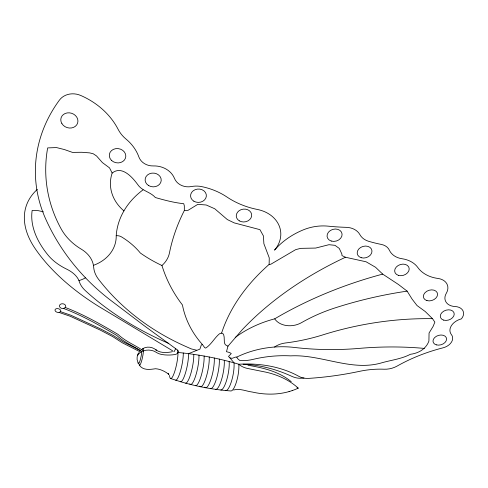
<?xml version="1.0" encoding="UTF-8"?>
<svg xmlns="http://www.w3.org/2000/svg" width="488" height="488" viewBox="0 0 488 488"><rect width="100%" height="100%" fill="white"/><g stroke="black" fill="none" stroke-linecap="round" stroke-linejoin="round"><path stroke-width="0.73" d="M269.132 264.417L269.26 257.89L263.886 243.719L263.398 235.881L259.927 229.653L234.203 222.888L227.353 219.582L214.738 208.76L206.21 204.997L197.811 204.338L188.045 210.328L184.33 210.535A224.389 170.727 -16.9 0 0 169.452 252.949A31.073 24.998 3.3 0 1 161.955 265.509A187.563 150.743 -16.1 0 0 182.439 304.969A131.803 101.602 -11.4 0 0 202.404 344.504L204.692 347.657L205.704 348.09C211.426 344.4 214.378 337.989 219.502 333.774L221.613 333.072A190.497 134.115 -14.7 0 1 269.132 264.417L270.797 264.246L295.618 249.673L300.584 248.361L315.687 248.063L328.961 244.695L334.975 245.33L339.27 248.429L341.844 253.943L341.984 255.602L345.48 257.249L366.085 261.788L375.534 267.253L382.69 274.11L398.428 284.467L407.12 291.135L412.122 299.144L417.02 305.537L425.207 311.503L432.514 318.682L434.857 322.129L433.106 326.429L429.062 333.023L428.909 341.088C426.012 349.048 418.472 353.312 410.414 354.282C401.642 358.9 391.583 360.046 382.135 362.7C351.641 371.917 321.433 354.215 290.659 355.868A90.75 61.945 -6.8 0 0 253.01 359.388A33.953 25.303 -5.7 0 1 239.901 360.583L237.577 358.582L236.771 357.1L235.6 357.082L232.099 358.338L229.946 357.899L228.494 356.508L231.275 353.55L229.647 352.55L226.475 351.683L227.969 346.193L242.365 329.583A278.776 179.261 -14.9 0 1 345.48 257.249M137.146 356.71L137.097 359.546L138.269 363.456M123.934 210.895A44.286 37.686 3.4 0 1 112.161 173.069C121.835 165.2 132.431 177.26 137.811 184.684C142.148 191.131 150.371 191.79 155.349 197.536C164.694 200.202 174.057 202.703 183.726 203.703L184.324 205.808L184.33 210.535M142.899 348.572C147.138 346.077 152.683 346.938 156.3 350.146L155.916 349.884L156.764 350.469L156.38 350.207C160.979 353.196 166.902 352.806 172.044 351.769M297.064 387.411A79.477 53.997 28.2 0 1 298.211 388.155C283.961 394.884 267.601 395.512 252.4 392.065C246.159 391.278 239.913 388.173 233.575 390.01M177.992 352.458A3.922 2.885 -1 0 0 176.973 349.615L144.094 325.63L110.105 299.876A263.654 229.5 -15.9 0 1 45.543 218.661A154.44 132.687 -1 0 1 59.426 100.119A17.659 15.421 18.5 0 1 80.764 95.483A71.724 60.439 16.3 0 1 118.145 129.369A32.788 29.347 7.7 0 0 126.014 139.068A45.353 38.509 11.1 0 1 138.86 156.947A14.256 12.432 4.9 0 0 153.311 165.932A21.082 17.946 3.5 0 1 174.46 178.382A14.622 12.596 -0.7 0 0 191.4 186.544A22.399 18.812 -1.9 0 1 201.636 186.605A64.758 52.814 -1 0 1 226.841 196.957A86.577 75.823 -15.1 0 0 257.402 209.468A32.684 26.645 -7.3 0 1 274.543 250.124A67.643 52.185 -12.8 0 1 303.353 229.842A41.7 32.769 -12.7 0 1 328.217 226.164A280.923 245.989 -44.4 0 0 346.303 227.341A17.952 14.195 -15.3 0 1 359.894 234.643A18.959 14.951 -18.4 0 0 368.666 241.31A162.394 132.37 -30.3 0 0 381.317 244.427A14.225 10.974 -16.9 0 1 389.394 250.216A21.112 16.208 -19.5 0 0 402.039 258.731A28.664 21.521 -16.7 0 1 417.789 267.461A38.046 28.426 -21.3 0 0 437.968 278.453A15.439 11.291 -18.4 0 1 446.319 293.251A14.073 10.114 -19.4 0 0 455.066 306.525A11.761 8.351 -18.2 0 1 461.392 318.871A13.579 9.486 -18.2 0 0 451.406 334.603A11.553 8.076 -16.8 0 1 443.006 347.834A124.641 79.629 -14.8 0 0 397.134 366.067A17.958 12.664 -13.8 0 1 384.05 369.221A68.094 45.597 -11.4 0 0 359.461 371.35A312.668 270.986 -19.5 0 1 308.684 378.383A15.207 10.87 -9.3 0 1 298.998 376.419A87.596 59.701 -4.9 0 0 238.809 364.243C218.99 358.326 198.573 354.483 177.992 352.458A3.922 2.885 -1 0 1 175.07 354.501A29.719 22.235 -0.5 0 1 162.291 354.575A13.426 9.931 -0.3 0 1 156.154 352.263A11.505 8.387 0.6 0 0 143.399 350.878L141.721 351.598A11.505 8.387 0.6 0 0 137.348 356.155A11.48 7.649 19.5 0 1 138.982 352.678M202.404 344.504L201.318 344.955L199.909 349.127L188.545 353.654A16.629 3.373 -78.6 0 1 185.873 371.6A16.629 3.373 -78.6 0 1 180.688 381.75L170.769 378.578M63.605 308.459L65.416 307.361A3.16 2.373 7.2 0 0 63.233 303.841A3.16 2.373 7.2 0 0 59.463 306.116A3.16 2.373 7.2 0 0 63.605 308.459C82.204 315.437 99.65 325.398 116.784 335.427C124.062 342.393 133.566 345.919 141.721 351.598A7.155 1.098 -78.3 0 1 139.983 360.845A7.155 1.098 -78.3 0 1 138.135 362.773M292.172 390.559L292.489 390.461M289.067 391.541L289.524 391.4M59.103 312.448L60.616 311.588A2.946 1.879 13.8 0 0 58.176 308.672A2.946 1.879 13.8 0 0 55.046 310.447A2.946 1.879 13.8 0 0 59.103 312.448L70.18 316.242L100.15 330.04L112.71 336.616L122.256 342.765L140.093 351.817M180.688 381.75C197.036 386.594 213.903 389.717 230.909 390.967A15.872 4.099 -78.9 0 0 236.589 381.421A15.872 4.099 -78.9 0 0 238.809 364.243A18.825 13.749 -6.1 0 0 248.282 368.605L266.326 372.246A71.687 49.136 -4.9 0 1 298.211 388.155M247.965 365.262C263.264 367.8 279.008 371.539 291.226 381.671M43.402 211.841L38.381 210.676L32.159 210.426A117.956 66.075 18.4 0 0 48.33 255.431A45.445 26.352 15.7 0 0 66.734 269.175A24.973 15.293 13.9 0 1 78.946 280.588L79.379 281.777A27.798 16.891 16.6 0 0 85.412 290.689A185.849 101.583 21.5 0 0 168.842 343.473M196.762 350.256L191.333 348.926L185.733 346.45A270.517 229.641 -18.5 0 1 98.533 279.276A32.641 25.797 3.9 0 1 93.647 267.04L93.44 265.35A28.731 22.332 8.5 0 0 81.276 249.161A58.029 47.885 6.9 0 1 61.152 228.878A162.132 139.635 -3.4 0 1 47.665 147.907L56.498 147.571L64.434 149.56L72.45 152.39L81.807 152.274L89.682 152.884L93.293 153.793L96.557 155.977L102.419 162.608L109.526 167.878L112.161 173.069M60.53 311.679L70.852 315.217L100.912 329.058L113.631 335.72L123.135 341.832L140.349 350.536M65.313 307.477C83.729 314.528 101.053 324.416 118.053 334.402C125.453 341.484 135.145 345.034 143.399 350.878M227.969 346.193L225.322 344.748L224.389 342.753L224.144 337.031L223.559 334.17L221.613 333.072M168.946 374.418L168.153 373.777L168.647 374.168C164.846 371.319 160.332 369.044 155.526 368.727C149.828 369.556 143.051 370.679 139.263 365.03M229.946 357.899L234.02 362.852A16.433 4.154 -78.8 0 1 231.69 380.646A16.433 4.154 -78.8 0 1 225.877 390.546M141.313 349.658A7.155 1.098 -78.3 0 1 141.563 349.853M141.977 349.792A8.54 1.324 -78.3 0 1 143.374 351.439A8.54 1.324 -78.3 0 1 141.221 362.23A8.54 1.324 -78.3 0 1 139.104 364.213M177.809 350.11A15.457 2.958 -78.5 0 1 174.661 371.716A15.457 2.958 -78.5 0 1 169.568 375.4M174.192 351.592A15.457 2.958 -78.5 0 1 175.753 348.883M183.281 353.019A16.098 3.172 -78.5 0 1 180.664 370.38A16.098 3.172 -78.5 0 1 175.717 380.219M198.964 355.166A17.361 3.715 -78.6 0 1 195.645 375.925A17.361 3.715 -78.6 0 1 189.814 383.842M193.773 354.373A17.049 3.55 -78.6 0 1 191.07 372.783A17.049 3.55 -78.6 0 1 185.672 383.171M219.301 359.113A17.489 4.13 -78.7 0 1 216.715 378.035A17.489 4.13 -78.7 0 1 210.767 388.613M214.287 358.015A17.623 4.063 -78.7 0 1 211.023 379.103A17.623 4.063 -78.7 0 1 204.789 387.082M209.224 356.99A17.641 3.971 -78.7 0 1 205.924 378.102A17.641 3.971 -78.7 0 1 199.787 386.106M204.118 356.039A17.556 3.855 -78.7 0 1 201.41 375.016A17.556 3.855 -78.7 0 1 195.682 385.685M229.171 361.535A16.897 4.178 -78.8 0 1 226.743 379.823A16.897 4.178 -78.8 0 1 220.844 390.01M224.266 360.29A17.245 4.172 -78.8 0 1 221.747 378.956A17.245 4.172 -78.8 0 1 215.806 389.369M85.437 277.825A34.977 20.758 14.3 0 1 78.946 280.588M243.091 364.255A98.552 67.326 28.9 0 1 291.751 376.315A14.573 9.004 27.3 0 0 301.23 378.23A210.175 114.485 20.9 0 0 303.981 377.986M37.314 189.387A113.381 63.806 17.9 0 0 35.118 248.563A179.657 98.027 20.3 0 0 99.046 306.623L171.703 350.25A3.825 2.501 20.6 0 1 173.118 351.482M236.771 357.1A74.768 52.063 -7 0 1 294.246 347.432A311.612 267.241 -27.7 0 0 359.613 348.359A238.949 145.888 -9.1 0 1 424.383 348.42M143.021 189.875A80.733 65.795 -2.1 0 0 116.217 235.698A42.615 34.111 9.3 0 1 93.44 265.35M432.514 318.682A222.717 139.873 -11 0 0 323.056 334.817A175.839 146.308 -10.4 0 1 285.468 342.972A19.093 13.853 -8.2 0 0 274.524 347.029M235.185 337.513A91.774 64.825 -8.4 0 1 274.701 318.835A289.183 180.133 -13 0 1 382.69 274.11M407.12 291.135A276.8 171.038 -11.8 0 0 335.061 307.904A129.71 88.773 -12 0 0 301.486 322.666A18.538 14.018 -9.3 0 1 274.701 318.835M116.217 235.698A7.479 6.027 5.4 0 1 121.585 236.936A75.353 58.011 7 0 1 140.331 253.004A143.887 125.142 -7.1 0 0 161.955 265.509M426.927 300.596A7.265 5.301 -18.1 0 0 437.565 294.343A7.265 5.301 -18.1 0 0 426.902 291.208A7.265 5.301 -18.1 0 0 426.927 300.596M443.72 320.14A7.137 5.081 -18 0 0 454.23 314.107A7.137 5.081 -18 0 0 443.842 311.106A7.137 5.081 -18 0 0 443.72 320.14M436.357 344.87A6.954 4.862 -16.7 0 0 446.587 339.093A6.954 4.862 -16.7 0 0 436.412 336.256A6.954 4.862 -16.7 0 0 436.357 344.87M239.297 220.838A7.747 6.429 -7.2 0 0 251.637 216.05A7.747 6.429 -7.2 0 0 240.993 209.7A7.747 6.429 -7.2 0 0 239.297 220.838M193.889 201.221A7.906 6.692 -2.1 0 0 206.332 196.274A7.906 6.692 -2.1 0 0 195.182 189.667A7.906 6.692 -2.1 0 0 193.889 201.221M148.712 185.623A8.064 6.887 3.8 0 0 161.217 180.542A8.064 6.887 3.8 0 0 149.59 173.728A8.064 6.887 3.8 0 0 148.712 185.623M111.49 160.369A8.296 7.155 9.4 0 0 125.453 158.185A8.296 7.155 9.4 0 0 115.711 148.663A8.296 7.155 9.4 0 0 111.49 160.369M331.267 241.048A7.625 6.082 -14.9 0 0 342.082 234.081A7.625 6.082 -14.9 0 0 330.352 230.501A7.625 6.082 -14.9 0 0 331.267 241.048M61.915 123.653A8.68 7.515 17.8 0 0 76.775 124.806A8.68 7.515 17.8 0 0 69.388 112.832A8.68 7.515 17.8 0 0 61.915 123.653M361.193 257.707A7.527 5.85 -16.3 0 0 371.978 250.948A7.527 5.85 -16.3 0 0 360.571 247.495A7.527 5.85 -16.3 0 0 361.193 257.707M398.434 275.378A7.424 5.6 -17.7 0 0 409.206 268.833A7.424 5.6 -17.7 0 0 398.153 265.515A7.424 5.6 -17.7 0 0 398.434 275.378"/></g></svg>
